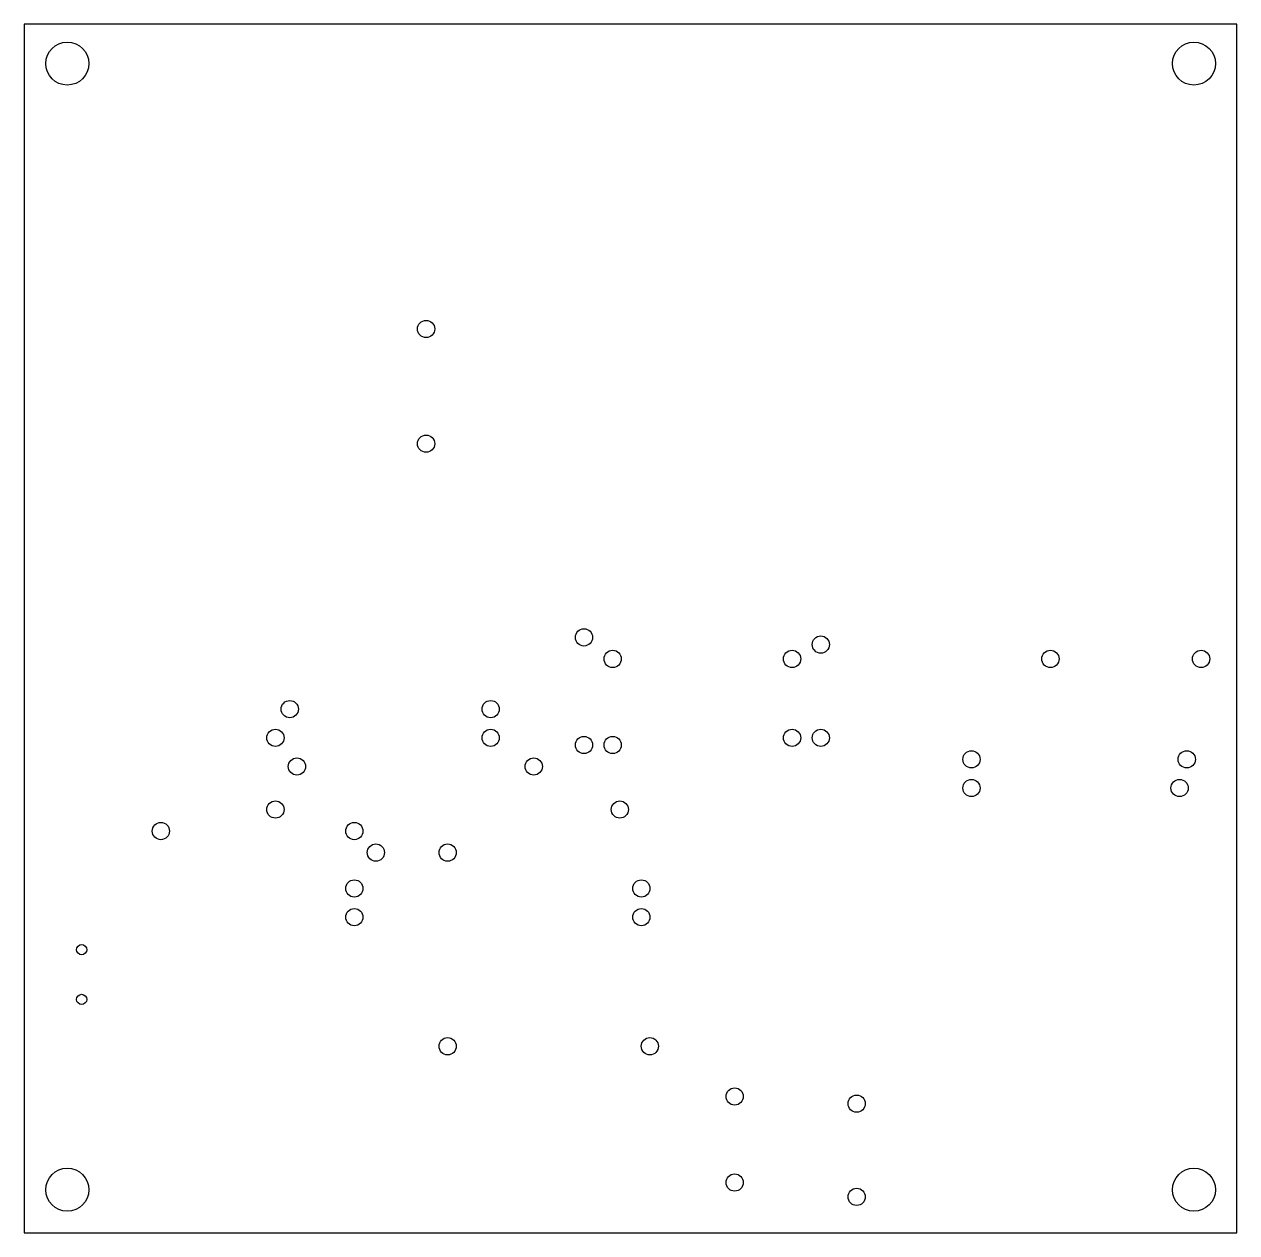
# Model space of a CAD drawing. Extents: x 0 to 107, y 0 to 107.
import ezdxf

# ---------------------------------------------------------------- set-up
doc = ezdxf.new("R2010")
doc.units = 0
doc.layers.add('18', color=110, linetype='CONTINUOUS')
doc.layers.add('20', color=31, linetype='CONTINUOUS')

# ---------------------------------------------------------------- blocks, each defined once
blk = doc.blocks.new('ROUNDV')
blk.add_circle((0, 0), 0.5)

msp = doc.modelspace()

# ---------------------------------------------------------------- linework, layer by layer
at = {"layer": '20'}
for p, q in [((107.295, 106.985), (0, 106.985)), ((0, 106.985), (0, 0)), ((107.295, 0), (107.295, 106.985)), ((0, 0), (107.295, 0))]:
    msp.add_line(p, q, dxfattribs=at)
for centre in [(5.08, 25.06), (5.08, 20.66)]:
    msp.add_circle(centre, 0.45, dxfattribs=at)

# ---------------------------------------------------------------- block references
at = {"layer": '18'}
for p, xscale, yscale in [((3.81, 103.505), 3.81, 3.81), ((3.81, 103.505), 3.81, 3.81), ((103.505, 103.505), 3.81, 3.81), ((103.505, 103.505), 3.81, 3.81), ((35.56, 80.01), 1.524, 1.524), ((35.56, 80.01), 1.524, 1.524), ((35.56, 69.85), 1.524, 1.524), ((35.56, 69.85), 1.524, 1.524), ((49.53, 52.705), 1.524, 1.524), ((49.53, 52.705), 1.524, 1.524), ((70.485, 52.07), 1.524, 1.524), ((70.485, 52.07), 1.524, 1.524), ((52.07, 50.8), 1.524, 1.524), ((52.07, 50.8), 1.524, 1.524), ((67.945, 50.8), 1.524, 1.524), ((67.945, 50.8), 1.524, 1.524), ((90.805, 50.8), 1.524, 1.524), ((90.805, 50.8), 1.524, 1.524), ((104.14, 50.8), 1.524, 1.524), ((104.14, 50.8), 1.524, 1.524), ((23.495, 46.355), 1.524, 1.524), ((23.495, 46.355), 1.524, 1.524), ((41.275, 46.355), 1.524, 1.524), ((41.275, 46.355), 1.524, 1.524), ((22.225, 43.815), 1.524, 1.524), ((22.225, 43.815), 1.524, 1.524), ((41.275, 43.815), 1.524, 1.524), ((41.275, 43.815), 1.524, 1.524), ((67.945, 43.815), 1.524, 1.524), ((67.945, 43.815), 1.524, 1.524), ((70.485, 43.815), 1.524, 1.524), ((70.485, 43.815), 1.524, 1.524), ((49.53, 43.18), 1.524, 1.524), ((49.53, 43.18), 1.524, 1.524), ((52.07, 43.18), 1.524, 1.524), ((52.07, 43.18), 1.524, 1.524), ((24.13, 41.275), 1.524, 1.524), ((24.13, 41.275), 1.524, 1.524), ((45.085, 41.275), 1.524, 1.524), ((45.085, 41.275), 1.524, 1.524), ((83.82, 41.91), 1.524, 1.524), ((83.82, 41.91), 1.524, 1.524), ((102.87, 41.91), 1.524, 1.524), ((102.87, 41.91), 1.524, 1.524), ((83.82, 39.37), 1.524, 1.524), ((83.82, 39.37), 1.524, 1.524), ((102.235, 39.37), 1.524, 1.524), ((102.235, 39.37), 1.524, 1.524), ((22.225, 37.465), 1.524, 1.524), ((22.225, 37.465), 1.524, 1.524), ((52.705, 37.465), 1.524, 1.524), ((52.705, 37.465), 1.524, 1.524), ((12.09, 35.56), 1.524, 1.524), ((12.09, 35.56), 1.524, 1.524), ((29.21, 35.56), 1.524, 1.524), ((29.21, 35.56), 1.524, 1.524), ((31.115, 33.655), 1.524, 1.524), ((31.115, 33.655), 1.524, 1.524), ((37.465, 33.655), 1.524, 1.524), ((37.465, 33.655), 1.524, 1.524), ((29.21, 30.48), 1.524, 1.524), ((29.21, 30.48), 1.524, 1.524), ((54.61, 30.48), 1.524, 1.524), ((54.61, 30.48), 1.524, 1.524), ((29.21, 27.94), 1.524, 1.524), ((29.21, 27.94), 1.524, 1.524), ((54.61, 27.94), 1.524, 1.524), ((54.61, 27.94), 1.524, 1.524), ((37.465, 16.51), 1.524, 1.524), ((37.465, 16.51), 1.524, 1.524), ((55.36, 16.51), 1.524, 1.524), ((55.36, 16.51), 1.524, 1.524), ((62.865, 12.065), 1.524, 1.524), ((62.865, 12.065), 1.524, 1.524), ((73.66, 11.43), 1.524, 1.524), ((73.66, 11.43), 1.524, 1.524), ((3.81, 3.81), 3.81, 3.81), ((3.81, 3.81), 3.81, 3.81), ((103.505, 3.81), 3.81, 3.81), ((103.505, 3.81), 3.81, 3.81), ((62.865, 4.445), 1.524, 1.524), ((62.865, 4.445), 1.524, 1.524), ((73.66, 3.175), 1.524, 1.524), ((73.66, 3.175), 1.524, 1.524)]:
    msp.add_blockref('ROUNDV', p, dxfattribs=dict(at, xscale=xscale, yscale=yscale))

doc.saveas('drawing.dxf')
